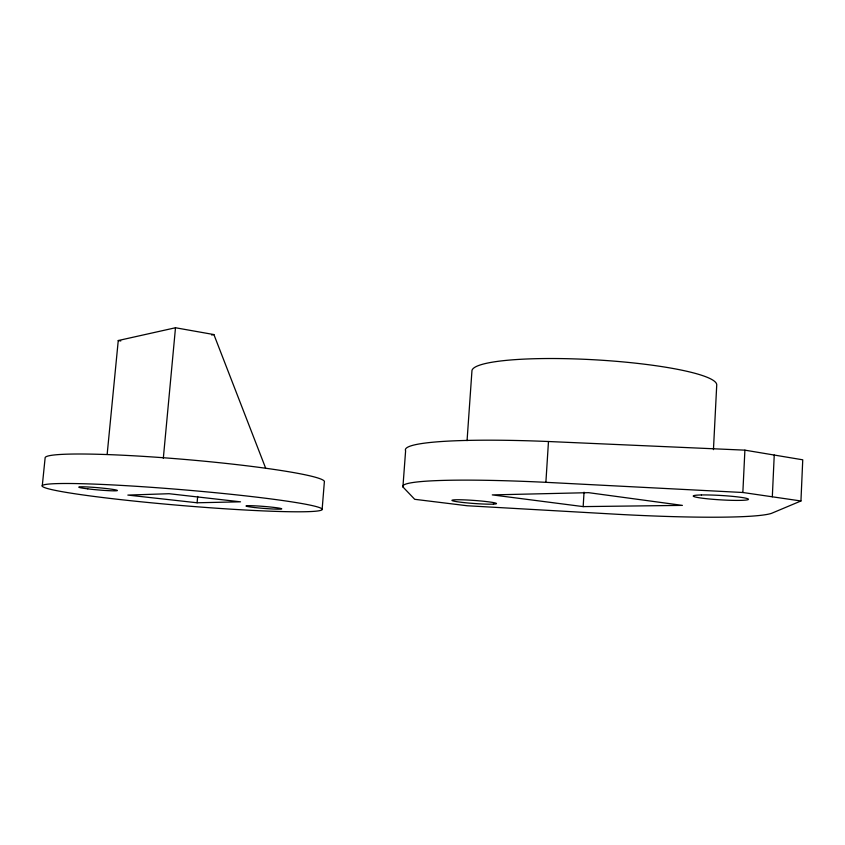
<?xml version="1.0" encoding="UTF-8"?>
<svg xmlns="http://www.w3.org/2000/svg" width="845" height="845" viewBox="0 0 845 845"><rect width="100%" height="100%" fill="white"/><g stroke="black" fill="none" stroke-linecap="round" stroke-linejoin="round"><path stroke-width="1.27" d="M800.944 500.979L802.75 459.807L744.899 450.153L548.479 441.512A185.815 17.988 3.7 0 0 405.611 450.797L402.917 486.942L414.715 499.31L467.105 505.743L617.769 514.309A186.344 13.837 3.8 0 0 771.453 513.369L800.944 500.979L742.85 492.498L545.881 482.326A186.344 13.837 3.8 0 0 402.917 486.942M772.319 496.797L774.242 455.043M742.85 492.498L744.899 450.153M713.444 449.656L716.729 385.098A122.609 18.178 3.3 0 0 595.239 359.833A122.609 18.178 3.3 0 0 471.922 371.23L467.063 440.636M583.166 506.609L682.401 505.384L588.574 492.667L492.276 494.895L583.166 506.609L584.043 492.181M545.881 482.326L548.479 441.512M322.125 509.556A140.471 7.911 4.8 0 0 116.525 485.136A140.471 7.911 4.8 0 0 108.033 498.17A140.471 7.911 4.8 0 0 322.125 509.556L324.343 482.041A140.164 10.298 4.9 0 0 187.009 459.627A140.164 10.298 4.9 0 0 45.123 457.927L42.25 486.002M197.096 502.775L240.529 501.824L169.032 493.712L127.838 495.085L197.096 502.775L197.667 496.427M163.317 458.328L175.496 327.754L213.901 334.567L265.626 468.098M107.146 454.452L118.258 340.535L175.496 327.754M211.662 335.021L213.901 334.567M118.258 340.535L120.793 340.968M701.403 494.959L698.995 495.033A27.674 2.197 3.4 0 0 700.97 498.022A27.674 2.197 3.4 0 0 736.967 500.409L739.734 500.388A27.674 2.197 3.4 0 0 740.748 497.314A27.674 2.197 3.4 0 0 701.403 494.959M493.406 504.138L491.769 504.18A22.382 1.532 4.1 0 1 460.631 502.205A22.382 1.532 4.1 0 1 456.332 499.765L458.243 499.744A22.382 1.532 4.1 0 1 487.797 501.74A22.382 1.532 4.1 0 1 493.406 504.138M87.732 488.854A19.424 1.109 5 0 0 117.392 490.522A19.424 1.109 5 0 0 89.052 487.047A19.424 1.109 5 0 0 87.732 488.854M254.662 507.528A17.998 0.993 4.6 0 0 281.734 508.859A17.998 0.993 4.6 0 0 254.979 505.838A17.998 0.993 4.6 0 0 254.662 507.528"/></g></svg>
